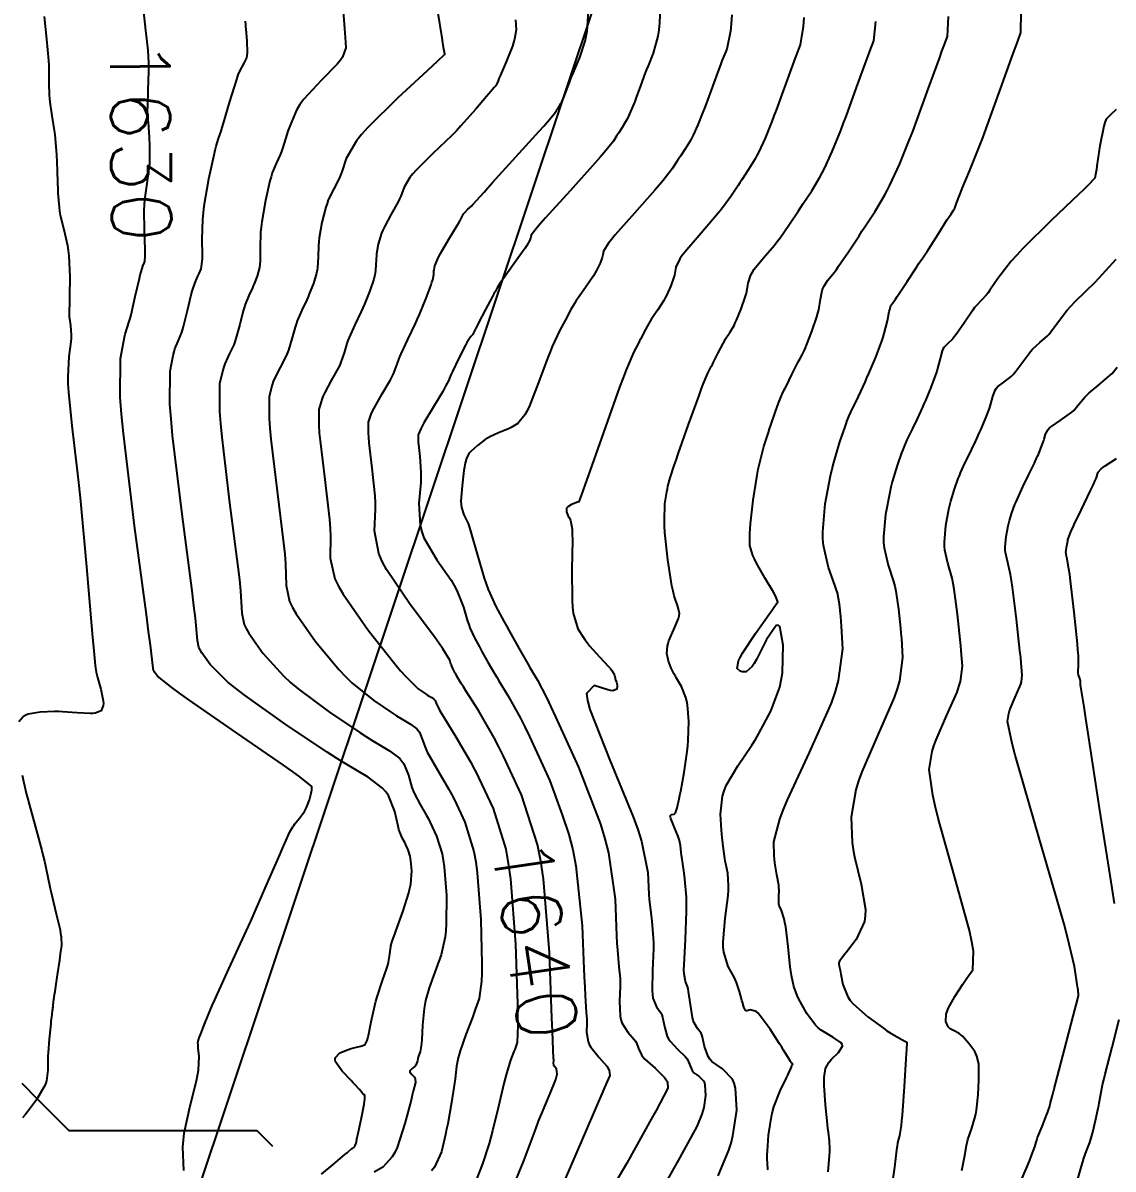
# Model space of a CAD drawing. Header units: metres. Extents: x 837117 to 838479, y 1189012 to 1191015.
# Drawn here: x 837593.1 to 837662.7, y 1189269 to 1189342 of the extents above; entities that cross this region are included whole.
import ezdxf

# ---------------------------------------------------------------- set-up
doc = ezdxf.new("R2010")
doc.units = ezdxf.units.M
doc.header["$LTSCALE"] = 0.3
for name, color, linetype in [('CORREDORVIA', 70, 'Continuous'), ('COTAS 10', 1, 'Continuous'), ('COTAS INT', 252, 'Continuous'), ('DRENAJE', 5, 'Continuous')]:
    doc.layers.add(name, color=color, linetype=linetype)
doc.styles.get("Standard").update_dxf_attribs({"font": 'simplex.shx'})

msp = doc.modelspace()

# ---------------------------------------------------------------- linework, layer by layer
at = {"layer": 'CORREDORVIA'}
msp.add_lwpolyline([(837910.676, 1191000.965), (838157.033, 1190996.193), (838237.174, 1190821.339), (838237.001, 1190602.875), (838240.031, 1190437.198), (838223.537, 1190366.272), (838212.196, 1190288.92), (838221.396, 1189997.878), (837954.545, 1189509.173), (837751.159, 1189231.384), (837593.191, 1189234.399), (837744.487, 1189686.609), (837750.277, 1189933.973), (837723.624, 1190051.525), (837726.092, 1190134.48), (837885.383, 1190229.429), (837983.184, 1190344.12), (837817.554, 1190502.187), (837798.033, 1190660.17), (837963.574, 1190795.982)], close=True, dxfattribs=at)
at = {"layer": 'COTAS 10'}
for points in [[(837603.41, 1189268.86), (837603.342, 1189270.346), (837603.373, 1189270.786), (837603.426, 1189271.238), (837603.799, 1189272.976), (837604.2, 1189274.567), (837604.271, 1189274.927), (837604.325, 1189275.252), (837604.374, 1189276.134), (837604.323, 1189276.668), (837604.314, 1189276.773), (837604.306, 1189276.86), (837604.298, 1189277.023), (837604.303, 1189277.062), (837604.305, 1189277.072), (837604.306, 1189277.082), (837604.312, 1189277.111), (837604.385, 1189277.31), (837604.43, 1189277.426), (837604.484, 1189277.568), (837604.766, 1189278.302), (837605.211, 1189279.377), (837605.367, 1189279.734), (837605.538, 1189280.117), (837606.275, 1189281.717), (837607.146, 1189283.605), (837607.401, 1189284.17), (837607.663, 1189284.753), (837608.659, 1189287.013), (837609.52, 1189288.986), (837609.696, 1189289.389), (837609.845, 1189289.73), (837610.16, 1189290.442), (837610.34, 1189290.765), (837610.405, 1189290.861), (837610.476, 1189290.959), (837610.785, 1189291.333), (837611.094, 1189291.748), (837611.166, 1189291.871), (837611.231, 1189291.998), (837611.413, 1189292.485), (837611.521, 1189292.927), (837611.539, 1189293.024), (837611.552, 1189293.11), (837611.555, 1189293.333), (837610.801, 1189293.952), (837610.336, 1189294.288), (837609.761, 1189294.696), (837606.759, 1189296.764), (837603.718, 1189298.859), (837603.119, 1189299.285), (837602.624, 1189299.643), (837601.713, 1189300.375), (837601.533, 1189300.633), (837601.5, 1189300.692), (837601.474, 1189300.745), (837601.441, 1189300.893), (837601.267, 1189302.352), (837601.153, 1189303.231), (837601.01, 1189304.317), (837600.254, 1189309.959), (837599.543, 1189315.847), (837599.428, 1189317.088), (837599.348, 1189318.16), (837599.356, 1189320.629), (837599.566, 1189321.761), (837599.614, 1189321.99), (837599.658, 1189322.183), (837599.781, 1189322.577), (837599.918, 1189322.978), (837599.972, 1189323.176), (837600.032, 1189323.411), (837600.304, 1189324.574), (837600.569, 1189325.728), (837600.625, 1189325.958), (837600.673, 1189326.151), (837600.78, 1189326.519), (837600.835, 1189326.635), (837600.863, 1189326.699), (837600.91, 1189326.814), (837600.933, 1189327.184), (837600.932, 1189327.376), (837600.927, 1189327.608), (837600.884, 1189328.769), (837600.871, 1189330.093), (837600.885, 1189330.426), (837600.907, 1189330.746), (837601.051, 1189331.78), (837601.198, 1189332.733), (837601.222, 1189333.001), (837601.238, 1189333.27), (837601.236, 1189334.258), (837601.188, 1189335.105), (837601.175, 1189335.287), (837601.162, 1189335.445), (837601.116, 1189335.825), (837601.092, 1189336.262), (837601.092, 1189336.456), (837601.095, 1189336.682), (837601.132, 1189337.762), (837601.165, 1189338.929), (837601.165, 1189339.209), (837601.162, 1189339.471), (837601.12, 1189340.261), (837601.021, 1189341.195), (837600.983, 1189341.547), (837600.939, 1189341.939), (837600.741, 1189343.693)], [(837624.295, 1189267.559), (837625.078, 1189269.472), (837625.841, 1189271.517), (837626.028, 1189272), (837626.205, 1189272.447), (837626.756, 1189273.759), (837627.113, 1189274.656), (837627.167, 1189274.84), (837627.203, 1189274.997), (837627.17, 1189275.335), (837627.045, 1189275.49), (837627.022, 1189275.532), (837627.004, 1189275.573), (837626.982, 1189275.719), (837626.987, 1189275.851), (837626.987, 1189275.884), (837626.986, 1189275.916), (837626.977, 1189276.017), (837626.93, 1189277.106), (837626.904, 1189277.761), (837626.874, 1189278.569), (837626.72, 1189282.76), (837626.334, 1189287.46), (837626.156, 1189288.588), (837625.948, 1189289.641), (837624.943, 1189292.817), (837624.215, 1189294.367), (837623.787, 1189295.275), (837623.484, 1189295.874), (837623.188, 1189296.439), (837622.182, 1189298.186), (837621.39, 1189299.445), (837621.229, 1189299.702), (837621.094, 1189299.919), (837620.819, 1189300.372), (837620.714, 1189300.56), (837620.687, 1189300.61), (837620.66, 1189300.659), (837620.567, 1189300.828), (837620.482, 1189301.015), (837620.459, 1189301.075), (837620.437, 1189301.139), (837620.36, 1189301.402), (837619.926, 1189302.118), (837619.679, 1189302.468), (837619.377, 1189302.884), (837617.824, 1189304.935), (837616.315, 1189307.167), (837616.039, 1189307.697), (837615.825, 1189308.19), (837615.565, 1189309.65), (837615.63, 1189311.001), (837615.62, 1189311.424), (837615.598, 1189311.867), (837615.418, 1189313.646), (837615.223, 1189315.261), (837615.191, 1189315.602), (837615.17, 1189315.896), (837615.172, 1189316.573), (837615.347, 1189317.079), (837615.435, 1189317.264), (837615.539, 1189317.47), (837616.056, 1189318.379), (837616.575, 1189319.275), (837616.68, 1189319.473), (837616.768, 1189319.649), (837616.947, 1189320.104), (837617.103, 1189320.559), (837617.176, 1189320.735), (837617.263, 1189320.933), (837617.686, 1189321.831), (837618.173, 1189322.868), (837618.3, 1189323.154), (837618.424, 1189323.44), (837618.844, 1189324.467), (837619.162, 1189325.323), (837619.222, 1189325.501), (837619.27, 1189325.652), (837619.342, 1189325.985), (837619.347, 1189326.168), (837619.352, 1189326.226), (837619.36, 1189326.286), (837619.402, 1189326.529), (837619.572, 1189326.95), (837619.661, 1189327.122), (837619.767, 1189327.318), (837620.299, 1189328.229), (837620.826, 1189329.107), (837620.929, 1189329.283), (837621.013, 1189329.429), (837621.162, 1189329.717), (837621.234, 1189329.842), (837621.27, 1189329.886), (837621.312, 1189329.933), (837621.521, 1189330.14), (837621.758, 1189330.367), (837621.817, 1189330.427), (837621.874, 1189330.487), (837622.058, 1189330.693), (837622.547, 1189331.242), (837622.796, 1189331.518), (837623.094, 1189331.847), (837624.582, 1189333.485), (837626.061, 1189335.118), (837626.353, 1189335.446), (837626.595, 1189335.719), (837627.045, 1189336.255), (837627.163, 1189336.433), (837627.195, 1189336.482), (837627.226, 1189336.529), (837627.337, 1189336.697), (837627.445, 1189336.877), (837627.475, 1189336.932), (837627.504, 1189336.99), (837627.608, 1189337.216), (837627.72, 1189337.492), (837627.755, 1189337.581), (837627.79, 1189337.675), (837627.93, 1189338.058), (837628.131, 1189338.582), (837628.205, 1189338.764), (837628.288, 1189338.964), (837628.651, 1189339.82), (837628.99, 1189340.861), (837629.056, 1189341.177), (837629.111, 1189341.505), (837629.209, 1189342.789)], [(837640.655, 1189268.909), (837640.651, 1189268.957), (837640.646, 1189269.01), (837640.614, 1189269.236), (837640.6, 1189269.679), (837640.607, 1189269.869), (837640.617, 1189270.088), (837640.692, 1189271.121), (837640.87, 1189272.298), (837640.945, 1189272.608), (837641.031, 1189272.911), (837641.436, 1189273.945), (837641.833, 1189274.77), (837641.914, 1189274.941), (837641.982, 1189275.086), (837642.124, 1189275.403), (837642.176, 1189275.529), (837642.187, 1189275.554), (837642.197, 1189275.575), (837642.222, 1189275.617), (837642.231, 1189275.631), (837642.23, 1189275.634), (837642.228, 1189275.638), (837642.21, 1189275.65), (837642.151, 1189275.721), (837642.124, 1189275.762), (837642.092, 1189275.812), (837641.936, 1189276.069), (837641.645, 1189276.538), (837641.528, 1189276.722), (837641.395, 1189276.929), (837640.784, 1189277.875), (837640.159, 1189278.73), (837640.017, 1189278.881), (837639.889, 1189278.994), (837639.539, 1189279.094), (837639.313, 1189279.033), (837639.264, 1189279.045), (837639.22, 1189279.07), (837639.106, 1189279.267), (837639.018, 1189279.593), (837638.989, 1189279.699), (837638.96, 1189279.813), (837638.839, 1189280.281), (837638.65, 1189280.837), (837638.577, 1189281.005), (837638.494, 1189281.18), (837638.123, 1189281.864), (837637.829, 1189282.776), (837637.797, 1189283.095), (837637.785, 1189283.442), (837637.917, 1189284.936), (837638.106, 1189286.402), (837638.131, 1189286.732), (837638.143, 1189287.029), (837638.086, 1189287.826), (837637.962, 1189288.416), (837637.932, 1189288.582), (837637.903, 1189288.749), (837637.816, 1189289.364), (837637.74, 1189290.083), (837637.719, 1189290.316), (837637.698, 1189290.564), (837637.623, 1189291.583), (837637.745, 1189292.731), (837637.849, 1189293.061), (837637.983, 1189293.396), (837638.721, 1189294.649), (837639.614, 1189295.968), (837639.847, 1189296.344), (837640.073, 1189296.726), (837640.837, 1189298.146), (837641.398, 1189299.675), (837641.496, 1189300.126), (837641.569, 1189300.588), (837641.627, 1189302.356), (837641.401, 1189303.533), (837641.295, 1189303.623), (837641.171, 1189303.61), (837640.567, 1189302.709), (837639.926, 1189301.438), (837639.778, 1189301.191), (837639.643, 1189300.99), (837639.264, 1189300.644), (837638.996, 1189300.65), (837638.932, 1189300.67), (837638.871, 1189300.699), (837638.687, 1189300.872), (837638.77, 1189301.351), (837638.878, 1189301.572), (837639.023, 1189301.832), (837639.854, 1189303.09), (837640.725, 1189304.32), (837640.895, 1189304.561), (837641.033, 1189304.76), (837641.278, 1189305.12), (837641.178, 1189305.401), (837641.1, 1189305.549), (837641.001, 1189305.729), (837640.459, 1189306.635), (837639.896, 1189307.626), (837639.783, 1189307.86), (837639.688, 1189308.076), (837639.498, 1189308.71), (837639.489, 1189309.468), (837639.507, 1189309.763), (837639.535, 1189310.095), (837639.711, 1189311.599), (837639.958, 1189313.183), (837640.03, 1189313.565), (837640.105, 1189313.923), (837640.388, 1189315.01), (837640.68, 1189315.91), (837640.759, 1189316.149), (837640.838, 1189316.384), (837641.117, 1189317.196), (837641.351, 1189317.851), (837641.402, 1189317.986), (837641.446, 1189318.102), (837641.553, 1189318.354), (837641.689, 1189318.622), (837641.751, 1189318.747), (837641.824, 1189318.894), (837642.178, 1189319.609), (837642.536, 1189320.324), (837642.612, 1189320.471), (837642.678, 1189320.596), (837642.831, 1189320.861), (837642.977, 1189321.161), (837643.039, 1189321.308), (837643.11, 1189321.482), (837643.443, 1189322.341), (837643.768, 1189323.291), (837643.834, 1189323.522), (837643.889, 1189323.74), (837644.003, 1189324.415), (837644.103, 1189324.957), (837644.151, 1189325.091), (837644.206, 1189325.219), (837644.478, 1189325.622), (837644.876, 1189326.117), (837645.012, 1189326.302), (837645.158, 1189326.508), (837645.779, 1189327.425), (837646.458, 1189328.458), (837646.643, 1189328.738), (837646.825, 1189329.014), (837647.468, 1189329.986), (837648.093, 1189331.026), (837648.263, 1189331.345), (837648.433, 1189331.677), (837649.036, 1189332.988), (837649.684, 1189334.586), (837649.882, 1189335.098), (837650.088, 1189335.641), (837650.897, 1189337.855), (837651.604, 1189339.829), (837651.745, 1189340.22), (837651.863, 1189340.544), (837652.091, 1189341.153), (837652.168, 1189342.426)], [(837662.748, 1189285.878), (837662.593, 1189286.87), (837661.824, 1189291.84), (837661.07, 1189296.727), (837660.924, 1189297.667), (837660.806, 1189298.429), (837660.604, 1189299.689), (837660.586, 1189299.78), (837660.582, 1189299.83), (837660.585, 1189299.916), (837660.588, 1189300.001), (837660.584, 1189300.047), (837660.569, 1189300.129), (837660.54, 1189300.226), (837660.529, 1189300.257), (837660.517, 1189300.291), (837660.465, 1189300.432), (837660.428, 1189300.612), (837660.425, 1189300.671), (837660.426, 1189300.734), (837660.456, 1189300.992), (837660.445, 1189301.696), (837660.419, 1189302.039), (837660.385, 1189302.447), (837660.179, 1189304.458), (837659.946, 1189306.457), (837659.894, 1189306.858), (837659.848, 1189307.193), (837659.725, 1189307.851), (837659.665, 1189308.101), (837659.659, 1189308.179), (837659.657, 1189308.26), (837659.686, 1189308.583), (837659.747, 1189308.903), (837659.764, 1189308.983), (837659.783, 1189309.058), (837659.853, 1189309.294), (837660.014, 1189309.676), (837660.09, 1189309.843), (837660.18, 1189310.037), (837660.616, 1189310.956), (837661.218, 1189312.208), (837661.38, 1189312.545), (837661.454, 1189312.705), (837661.475, 1189312.752), (837661.496, 1189312.8), (837661.573, 1189312.983), (837661.64, 1189313.16), (837661.654, 1189313.205), (837661.668, 1189313.248), (837661.702, 1189313.388), (837661.898, 1189313.598), (837662.013, 1189313.684), (837662.154, 1189313.783), (837662.884, 1189314.243)], [(837660.259, 1189267.797), (837660.647, 1189269.138), (837660.729, 1189269.411), (837660.799, 1189269.641), (837660.959, 1189270.117), (837661.044, 1189270.321), (837661.09, 1189270.437), (837661.172, 1189270.655), (837661.278, 1189271.005), (837661.316, 1189271.147), (837661.358, 1189271.309), (837661.54, 1189272.055), (837661.714, 1189272.827), (837661.751, 1189273.005), (837661.783, 1189273.168), (837661.856, 1189273.626), (837661.995, 1189274.319), (837662.069, 1189274.631), (837662.158, 1189274.993), (837662.607, 1189276.733), (837663.055, 1189278.485)]]:
    msp.add_lwpolyline(points, dxfattribs=at)
at = {"layer": 'COTAS INT'}
for points in [[(837633.828, 1189343.987), (837633.731, 1189342.02), (837633.683, 1189341.575), (837633.625, 1189341.174), (837633.339, 1189340.086), (837633.003, 1189339.28), (837632.913, 1189339.056), (837632.826, 1189338.831), (837632.523, 1189338.017), (837632.25, 1189337.268), (837632.18, 1189337.084), (837632.113, 1189336.911), (837631.894, 1189336.371), (837631.69, 1189335.927), (837631.632, 1189335.815), (837631.575, 1189335.707), (837631.363, 1189335.355), (837631.146, 1189335.026), (837631.084, 1189334.933), (837631.022, 1189334.838), (837630.792, 1189334.489), (837630.226, 1189333.787), (837629.951, 1189333.471), (837629.626, 1189333.101), (837628.027, 1189331.326), (837626.473, 1189329.602), (837626.176, 1189329.265), (837625.936, 1189328.989), (837625.552, 1189328.499), (837625.534, 1189328.392), (837625.526, 1189328.357), (837625.515, 1189328.321), (837625.464, 1189328.17), (837625.263, 1189327.828), (837625.159, 1189327.671), (837625.033, 1189327.486), (837624.404, 1189326.595), (837623.78, 1189325.722), (837623.658, 1189325.549), (837623.559, 1189325.407), (837623.381, 1189325.143), (837623.247, 1189324.887), (837623.174, 1189324.749), (837623.085, 1189324.583), (837622.637, 1189323.743), (837622.187, 1189322.892), (837622.098, 1189322.719), (837622.023, 1189322.573), (837621.88, 1189322.272), (837621.827, 1189322.16), (837621.809, 1189322.133), (837621.789, 1189322.109), (837621.706, 1189322.035), (837621.533, 1189321.785), (837621.457, 1189321.649), (837621.368, 1189321.483), (837620.945, 1189320.643), (837620.536, 1189319.797), (837620.456, 1189319.628), (837620.391, 1189319.486), (837620.275, 1189319.21), (837620.115, 1189318.897), (837620.021, 1189318.733), (837619.906, 1189318.535), (837619.311, 1189317.539), (837618.715, 1189316.528), (837618.599, 1189316.319), (837618.503, 1189316.142), (837618.335, 1189315.762), (837618.334, 1189315.443), (837618.344, 1189315.305), (837618.359, 1189315.144), (837618.451, 1189314.384), (837618.516, 1189313.377), (837618.513, 1189313.062), (837618.503, 1189312.731), (837618.39, 1189311.402), (837618.464, 1189309.978), (837618.57, 1189309.587), (837618.713, 1189309.197), (837619.54, 1189307.801), (837620.45, 1189306.493), (837620.645, 1189306.16), (837620.816, 1189305.838), (837621.228, 1189304.78), (837621.49, 1189303.885), (837621.566, 1189303.667), (837621.643, 1189303.461), (837621.934, 1189302.822), (837622.249, 1189302.246), (837622.341, 1189302.079), (837622.435, 1189301.909), (837622.793, 1189301.269), (837623.215, 1189300.542), (837623.35, 1189300.318), (837623.492, 1189300.083), (837624.071, 1189299.151), (837624.865, 1189297.708), (837625.143, 1189297.15), (837625.446, 1189296.524), (837626.298, 1189294.677), (837626.75, 1189293.695), (837627.517, 1189291.537), (837627.96, 1189290.286), (837628.203, 1189289.295), (837628.406, 1189288.284), (837628.808, 1189284.463), (837628.894, 1189282.257), (837628.934, 1189281.208), (837628.963, 1189280.554), (837628.99, 1189280.008), (837629.064, 1189278.928), (837629.102, 1189278.506), (837629.105, 1189278.375), (837629.106, 1189278.237), (837629.082, 1189277.684), (837629.176, 1189277.076), (837629.251, 1189276.903), (837629.347, 1189276.729), (837629.797, 1189276.17), (837629.868, 1189276.081), (837630.377, 1189275.502), (837630.464, 1189275.371), (837630.529, 1189275.252), (837630.57, 1189274.926), (837630.232, 1189274.148), (837630.058, 1189273.745), (837629.848, 1189273.26), (837628.802, 1189270.828), (837627.711, 1189268.327)], [(837613.548, 1189343.04), (837613.64, 1189341.675), (837613.661, 1189341.376), (837613.681, 1189341.111), (837613.734, 1189340.439), (837613.517, 1189339.846), (837613.365, 1189339.632), (837613.174, 1189339.395), (837612.151, 1189338.358), (837611.049, 1189337.154), (837610.807, 1189336.813), (837610.592, 1189336.469), (837610.047, 1189335.195), (837609.707, 1189334.078), (837609.622, 1189333.832), (837609.541, 1189333.613), (837609.284, 1189333.053), (837609.038, 1189332.459), (837608.965, 1189332.22), (837608.89, 1189331.948), (837608.601, 1189330.695), (837608.366, 1189329.338), (837608.324, 1189329), (837608.293, 1189328.678), (837608.267, 1189327.655), (837608.264, 1189326.826), (837608.248, 1189326.626), (837608.225, 1189326.44), (837608.083, 1189325.875), (837607.887, 1189325.395), (837607.829, 1189325.262), (837607.77, 1189325.128), (837607.542, 1189324.644), (837607.309, 1189324.063), (837607.245, 1189323.869), (837607.183, 1189323.66), (837606.961, 1189322.786), (837606.726, 1189321.906), (837606.655, 1189321.695), (837606.581, 1189321.497), (837606.291, 1189320.898), (837606.01, 1189320.298), (837605.942, 1189320.1), (837605.878, 1189319.888), (837605.682, 1189319.007), (837605.677, 1189317.255), (837605.733, 1189316.493), (837605.815, 1189315.612), (837606.32, 1189311.434), (837606.845, 1189307.337), (837606.94, 1189306.508), (837607.012, 1189305.811), (837607.091, 1189304.396), (837607.256, 1189303.669), (837607.384, 1189303.406), (837607.547, 1189303.116), (837608.43, 1189301.845), (837609.76, 1189300.388), (837610.204, 1189299.98), (837610.682, 1189299.571), (837612.682, 1189298.075), (837614.616, 1189296.782), (837615.052, 1189296.5), (837615.446, 1189296.25), (837616.508, 1189295.622), (837617.169, 1189295.13), (837617.311, 1189294.966), (837617.433, 1189294.79), (837617.725, 1189294.056), (837617.945, 1189293.276), (837618.022, 1189293.071), (837618.106, 1189292.87), (837618.471, 1189292.187), (837618.882, 1189291.484), (837618.996, 1189291.271), (837619.109, 1189291.05), (837619.521, 1189290.185), (837619.866, 1189289.046), (837619.938, 1189288.653), (837620, 1189288.226), (837620.14, 1189286.401), (837620.135, 1189284.576), (837620.106, 1189284.148), (837620.064, 1189283.755), (837619.814, 1189282.615), (837619.495, 1189281.733), (837619.41, 1189281.501), (837619.327, 1189281.275), (837619.04, 1189280.504), (837618.808, 1189279.693), (837618.76, 1189279.442), (837618.718, 1189279.179), (837618.627, 1189278.132), (837618.573, 1189277.187), (837618.556, 1189276.988), (837618.538, 1189276.816), (837618.462, 1189276.423), (837618.388, 1189276.204), (837618.37, 1189276.141), (837618.353, 1189276.078), (837618.302, 1189275.843), (837618.223, 1189275.623), (837618.189, 1189275.569), (837618.148, 1189275.518), (837617.957, 1189275.358), (837617.817, 1189275.214), (837617.809, 1189275.173), (837617.814, 1189275.132), (837617.946, 1189274.979), (837618.113, 1189274.805), (837618.14, 1189274.751), (837618.16, 1189274.694), (837618.163, 1189274.468), (837618.031, 1189273.919), (837617.965, 1189273.659), (837617.887, 1189273.352), (837617.501, 1189271.853), (837616.998, 1189270.328), (837616.847, 1189270.004), (837616.691, 1189269.724), (837616.083, 1189269.07), (837615.528, 1189268.749)], [(837619.579, 1189342.78), (837619.849, 1189341.074), (837619.901, 1189340.746), (837619.943, 1189340.481), (837620.014, 1189340.045), (837620.019, 1189340.022), (837620.02, 1189340.016), (837620.02, 1189340.012), (837620.019, 1189340), (837620.017, 1189339.993), (837620.015, 1189339.989), (837620.01, 1189339.983), (837619.552, 1189339.56), (837619.265, 1189339.295), (837618.908, 1189338.966), (837617.04, 1189337.245), (837615.123, 1189335.35), (837614.736, 1189334.911), (837614.41, 1189334.509), (837613.752, 1189333.369), (837613.476, 1189332.528), (837613.391, 1189332.315), (837613.303, 1189332.111), (837612.955, 1189331.445), (837612.614, 1189330.746), (837612.53, 1189330.521), (837612.451, 1189330.282), (837612.201, 1189329.307), (837612.03, 1189328.32), (837612, 1189328.075), (837611.978, 1189327.842), (837611.959, 1189327.099), (837611.933, 1189326.434), (837611.906, 1189326.251), (837611.87, 1189326.067), (837611.67, 1189325.406), (837611.4, 1189324.744), (837611.32, 1189324.559), (837611.238, 1189324.375), (837610.924, 1189323.706), (837610.627, 1189323.02), (837610.556, 1189322.824), (837610.489, 1189322.626), (837610.29, 1189321.892), (837610.073, 1189321.154), (837609.996, 1189320.954), (837609.912, 1189320.757), (837609.546, 1189320.058), (837609.187, 1189319.355), (837609.106, 1189319.155), (837609.035, 1189318.952), (837608.845, 1189318.196), (837608.841, 1189316.802), (837608.886, 1189316.196), (837608.951, 1189315.495), (837609.353, 1189312.171), (837609.763, 1189308.847), (837609.833, 1189308.147), (837609.885, 1189307.541), (837609.916, 1189306.148), (837610.147, 1189305.131), (837610.326, 1189304.763), (837610.553, 1189304.357), (837611.789, 1189302.581), (837613.308, 1189300.774), (837613.714, 1189300.35), (837614.115, 1189299.959), (837615.513, 1189298.82), (837616.699, 1189298.027), (837616.966, 1189297.854), (837617.208, 1189297.701), (837617.859, 1189297.316), (837618.264, 1189297.014), (837618.351, 1189296.914), (837618.426, 1189296.806), (837618.605, 1189296.356), (837618.823, 1189295.746), (837618.922, 1189295.537), (837619.039, 1189295.311), (837619.603, 1189294.353), (837620.278, 1189293.197), (837620.466, 1189292.847), (837620.653, 1189292.483), (837621.328, 1189291.062), (837621.895, 1189289.192), (837622.014, 1189288.546), (837622.116, 1189287.844), (837622.346, 1189284.845), (837622.403, 1189282.029), (837622.396, 1189281.442), (837622.379, 1189280.938), (837622.237, 1189279.816), (837621.981, 1189279.115), (837621.893, 1189278.877), (837621.798, 1189278.62), (837621.39, 1189277.532), (837621.02, 1189276.485), (837620.948, 1189276.253), (837620.889, 1189276.046), (837620.787, 1189275.509), (837620.729, 1189274.927), (837620.698, 1189274.692), (837620.66, 1189274.425), (837620.468, 1189273.193), (837620.227, 1189271.833), (837620.158, 1189271.485), (837620.089, 1189271.15), (837619.828, 1189270.041), (837619.375, 1189269.076), (837619.184, 1189268.83)], [(837638.352, 1189342.535), (837638.31, 1189341.973), (837638.261, 1189341.487), (837638.027, 1189340.353), (837637.718, 1189339.596), (837637.621, 1189339.347), (837637.52, 1189339.08), (837636.709, 1189336.861), (837636.605, 1189336.588), (837636.506, 1189336.33), (837636.179, 1189335.525), (837635.876, 1189334.865), (837635.79, 1189334.697), (837635.704, 1189334.537), (837635.39, 1189334.013), (837635.066, 1189333.523), (837634.974, 1189333.384), (837634.881, 1189333.243), (837634.539, 1189332.723), (837633.959, 1189331.967), (837633.717, 1189331.678), (837633.439, 1189331.355), (837632.14, 1189329.9), (837630.906, 1189328.506), (837630.67, 1189328.222), (837630.478, 1189327.981), (837630.165, 1189327.478), (837630.123, 1189327.229), (837630.103, 1189327.149), (837630.078, 1189327.063), (837629.958, 1189326.713), (837629.725, 1189326.242), (837629.629, 1189326.08), (837629.519, 1189325.905), (837629.011, 1189325.161), (837628.505, 1189324.44), (837628.397, 1189324.28), (837628.303, 1189324.136), (837628.081, 1189323.759), (837627.891, 1189323.388), (837627.818, 1189323.249), (837627.736, 1189323.093), (837627.366, 1189322.396), (837626.899, 1189321.402), (837626.756, 1189321.059), (837626.607, 1189320.686), (837626.019, 1189319.094), (837625.436, 1189317.608), (837625.29, 1189317.302), (837625.151, 1189317.042), (837624.706, 1189316.481), (837624.27, 1189316.229), (837624.138, 1189316.163), (837624, 1189316.098), (837623.459, 1189315.879), (837622.904, 1189315.632), (837622.758, 1189315.55), (837622.614, 1189315.461), (837622.122, 1189315.092), (837621.726, 1189314.72), (837621.644, 1189314.63), (837621.573, 1189314.545), (837621.417, 1189314.285), (837621.326, 1189313.878), (837621.297, 1189313.7), (837621.266, 1189313.495), (837621.141, 1189312.52), (837621.075, 1189311.532), (837621.082, 1189311.318), (837621.1, 1189311.13), (837621.257, 1189310.666), (837621.524, 1189310.102), (837621.612, 1189309.851), (837621.706, 1189309.559), (837622.096, 1189308.159), (837622.543, 1189306.631), (837622.672, 1189306.258), (837622.804, 1189305.906), (837623.301, 1189304.817), (837623.838, 1189303.834), (837623.995, 1189303.549), (837624.156, 1189303.259), (837624.767, 1189302.166), (837625.336, 1189301.165), (837625.47, 1189300.933), (837625.595, 1189300.721), (837625.961, 1189300.117), (837626.542, 1189298.977), (837626.802, 1189298.426), (837627.105, 1189297.774), (837628.558, 1189294.572), (837629.971, 1189290.931), (837630.249, 1189290.002), (837630.478, 1189289.108), (837630.896, 1189286.165), (837630.995, 1189283.848), (837631.023, 1189283.348), (837631.05, 1189282.91), (837631.151, 1189281.84), (837631.217, 1189281.097), (837631.223, 1189280.865), (837631.224, 1189280.622), (837631.183, 1189279.649), (837631.218, 1189278.71), (837631.267, 1189278.488), (837631.334, 1189278.283), (837631.716, 1189277.68), (837632.12, 1189277.218), (837632.2, 1189277.102), (837632.266, 1189276.991), (837632.392, 1189276.63), (837632.576, 1189276.238), (837632.679, 1189276.107), (837632.805, 1189275.966), (837633.449, 1189275.378), (837634.056, 1189274.786), (837634.159, 1189274.643), (837634.234, 1189274.51), (837634.27, 1189274.105), (837633.779, 1189273.164), (837633.521, 1189272.693), (837633.211, 1189272.13), (837631.652, 1189269.335), (837629.907, 1189266.37)], [(837644.498, 1189268.772), (837644.581, 1189269.816), (837644.592, 1189270.045), (837644.598, 1189270.247), (837644.575, 1189270.758), (837644.502, 1189271.314), (837644.475, 1189271.545), (837644.446, 1189271.809), (837644.318, 1189273.042), (837644.229, 1189274.281), (837644.225, 1189274.549), (837644.229, 1189274.785), (837644.316, 1189275.365), (837644.532, 1189275.744), (837644.617, 1189275.853), (837644.713, 1189275.964), (837645.151, 1189276.378), (837645.404, 1189276.789), (837645.384, 1189276.897), (837645.324, 1189277.003), (837644.78, 1189277.366), (837644.04, 1189277.809), (837643.856, 1189277.965), (837643.682, 1189278.136), (837643.128, 1189278.872), (837642.701, 1189279.642), (837642.606, 1189279.834), (837642.522, 1189280.016), (837642.303, 1189280.595), (837642.153, 1189281.302), (837642.113, 1189281.564), (837642.072, 1189281.855), (837641.929, 1189283.148), (837641.78, 1189284.401), (837641.736, 1189284.667), (837641.69, 1189284.898), (837641.513, 1189285.44), (837641.375, 1189285.765), (837641.353, 1189285.859), (837641.34, 1189285.955), (837641.351, 1189286.317), (837641.366, 1189286.758), (837641.354, 1189286.904), (837641.336, 1189287.061), (837641.212, 1189287.714), (837641.082, 1189288.475), (837641.059, 1189288.7), (837641.043, 1189288.932), (837641.033, 1189289.818), (837641.398, 1189291.254), (837641.619, 1189291.831), (837641.891, 1189292.486), (837643.306, 1189295.501), (837644.697, 1189298.659), (837644.955, 1189299.403), (837645.157, 1189300.092), (837645.425, 1189302.112), (837645.337, 1189303.557), (837645.315, 1189303.882), (837645.293, 1189304.175), (837645.223, 1189304.966), (837645.076, 1189305.679), (837645.006, 1189305.924), (837644.923, 1189306.188), (837644.518, 1189307.312), (837644.188, 1189308.699), (837644.153, 1189309.129), (837644.142, 1189309.579), (837644.304, 1189311.372), (837644.64, 1189313.146), (837644.739, 1189313.585), (837644.841, 1189314.001), (837645.229, 1189315.312), (837645.565, 1189316.269), (837645.633, 1189316.461), (837645.691, 1189316.622), (837645.814, 1189316.939), (837645.939, 1189317.201), (837646.42, 1189318.203), (837646.846, 1189319.121), (837646.966, 1189319.39), (837647.086, 1189319.665), (837647.526, 1189320.711), (837647.91, 1189321.729), (837647.995, 1189321.986), (837648.071, 1189322.233), (837648.269, 1189323.038), (837648.387, 1189323.635), (837648.413, 1189323.75), (837648.436, 1189323.845), (837648.495, 1189324.008), (837648.677, 1189324.257), (837648.777, 1189324.405), (837648.898, 1189324.587), (837649.518, 1189325.532), (837650.137, 1189326.478), (837650.257, 1189326.66), (837650.356, 1189326.808), (837650.531, 1189327.057), (837650.699, 1189327.301), (837650.793, 1189327.446), (837650.908, 1189327.625), (837651.496, 1189328.55), (837652.089, 1189329.48), (837652.207, 1189329.663), (837652.304, 1189329.812), (837652.49, 1189330.078), (837652.553, 1189330.178), (837652.572, 1189330.223), (837652.593, 1189330.275), (837652.677, 1189330.524), (837652.858, 1189331.017), (837652.941, 1189331.223), (837653.037, 1189331.459), (837653.501, 1189332.563), (837654.143, 1189334.16), (837654.352, 1189334.707), (837654.575, 1189335.299), (837655.49, 1189337.815), (837656.298, 1189340.078), (837656.453, 1189340.511), (837656.578, 1189340.86), (837656.778, 1189341.42), (837656.803, 1189342.739)], [(837594.498, 1189342.429), (837594.645, 1189340.981), (837594.76, 1189339.617), (837594.78, 1189339.298), (837594.794, 1189339.004), (837594.799, 1189338.154), (837594.81, 1189337.423), (837594.827, 1189337.205), (837594.85, 1189336.98), (837594.986, 1189336.11), (837595.138, 1189335.173), (837595.171, 1189334.905), (837595.201, 1189334.634), (837595.277, 1189333.624), (837595.322, 1189332.619), (837595.332, 1189332.351), (837595.342, 1189332.087), (837595.367, 1189331.17), (837595.439, 1189330.275), (837595.477, 1189330.024), (837595.523, 1189329.773), (837595.757, 1189328.858), (837595.987, 1189327.833), (837596.03, 1189327.512), (837596.065, 1189327.175), (837596.119, 1189325.826), (837596.112, 1189324.611), (837596.108, 1189324.359), (837596.104, 1189324.143), (837596.083, 1189323.67), (837596.083, 1189323.384), (837596.091, 1189323.286), (837596.103, 1189323.18), (837596.178, 1189322.73), (837596.223, 1189322.122), (837596.216, 1189321.917), (837596.2, 1189321.696), (837596.075, 1189320.763), (837595.993, 1189319.453), (837596.006, 1189318.994), (837596.034, 1189318.492), (837596.263, 1189316.333), (837596.605, 1189313.476), (837596.704, 1189312.535), (837596.806, 1189311.529), (837597.192, 1189307.354), (837597.519, 1189303.591), (837597.584, 1189302.845), (837597.637, 1189302.227), (837597.737, 1189301.061), (837597.809, 1189300.627), (837597.844, 1189300.47), (837597.887, 1189300.297), (837598.097, 1189299.538), (837598.256, 1189298.803), (837598.267, 1189298.644), (837598.263, 1189298.505), (837598.126, 1189298.166), (837597.752, 1189298.016), (837597.598, 1189297.997), (837597.423, 1189297.988), (837596.607, 1189298.033), (837595.66, 1189298.107), (837595.402, 1189298.115), (837595.144, 1189298.118), (837594.229, 1189298.085), (837593.472, 1189297.95), (837593.315, 1189297.888), (837593.18, 1189297.815), (837592.882, 1189297.466)], [(837612.189, 1189268.62), (837612.931, 1189269.249), (837613.669, 1189269.875), (837613.811, 1189269.995), (837613.927, 1189270.093), (837614.122, 1189270.254), (837614.152, 1189270.27), (837614.163, 1189270.276), (837614.176, 1189270.283), (837614.233, 1189270.317), (837614.295, 1189270.384), (837614.312, 1189270.413), (837614.327, 1189270.446), (837614.379, 1189270.604), (837614.461, 1189270.965), (837614.496, 1189271.127), (837614.536, 1189271.316), (837614.724, 1189272.221), (837614.891, 1189273.098), (837614.918, 1189273.269), (837614.936, 1189273.409), (837614.933, 1189273.653), (837614.846, 1189273.735), (837614.811, 1189273.772), (837614.772, 1189273.815), (837614.594, 1189274.021), (837614.299, 1189274.351), (837614.187, 1189274.472), (837614.062, 1189274.606), (837613.498, 1189275.197), (837613.079, 1189275.785), (837613.045, 1189275.917), (837613.046, 1189276.036), (837613.343, 1189276.353), (837613.83, 1189276.551), (837613.949, 1189276.594), (837614.063, 1189276.631), (837614.419, 1189276.725), (837614.693, 1189276.787), (837614.754, 1189276.805), (837614.81, 1189276.823), (837614.96, 1189276.89), (837615.086, 1189277.153), (837615.127, 1189277.295), (837615.17, 1189277.467), (837615.345, 1189278.336), (837615.571, 1189279.38), (837615.645, 1189279.661), (837615.725, 1189279.94), (837616.056, 1189280.918), (837616.354, 1189281.765), (837616.412, 1189281.961), (837616.46, 1189282.14), (837616.544, 1189282.644), (837616.577, 1189283.011), (837616.591, 1189283.103), (837616.608, 1189283.191), (837616.689, 1189283.475), (837616.856, 1189283.929), (837616.926, 1189284.125), (837617.008, 1189284.35), (837617.391, 1189285.414), (837617.749, 1189286.571), (837617.815, 1189286.855), (837617.867, 1189287.122), (837617.934, 1189287.957), (837617.884, 1189288.608), (837617.862, 1189288.76), (837617.836, 1189288.901), (837617.713, 1189289.307), (837617.566, 1189289.616), (837617.526, 1189289.695), (837617.485, 1189289.771), (837617.338, 1189290.022), (837617.174, 1189290.429), (837617.121, 1189290.604), (837617.067, 1189290.806), (837616.845, 1189291.757), (837616.441, 1189292.775), (837616.27, 1189293.019), (837616.074, 1189293.246), (837615.156, 1189293.928), (837613.684, 1189294.8), (837613.138, 1189295.146), (837612.533, 1189295.537), (837609.85, 1189297.331), (837607.248, 1189299.182), (837606.694, 1189299.61), (837606.212, 1189300.002), (837605.071, 1189301.11), (837604.54, 1189301.874), (837604.442, 1189302.049), (837604.365, 1189302.207), (837604.266, 1189302.645), (837604.139, 1189304.081), (837604.046, 1189304.87), (837603.927, 1189305.827), (837603.287, 1189310.696), (837602.679, 1189315.73), (837602.581, 1189316.791), (837602.513, 1189317.708), (837602.519, 1189319.818), (837602.722, 1189320.825), (837602.778, 1189321.045), (837602.834, 1189321.241), (837603.036, 1189321.737), (837603.25, 1189322.238), (837603.313, 1189322.435), (837603.379, 1189322.659), (837603.633, 1189323.68), (837603.876, 1189324.694), (837603.935, 1189324.914), (837603.991, 1189325.107), (837604.161, 1189325.582), (837604.302, 1189325.882), (837604.339, 1189325.965), (837604.375, 1189326.047), (837604.496, 1189326.345), (837604.579, 1189326.812), (837604.59, 1189327.001), (837604.596, 1189327.217), (837604.576, 1189328.212), (837604.609, 1189329.515), (837604.648, 1189329.924), (837604.701, 1189330.355), (837605.001, 1189332.084), (837605.329, 1189333.614), (837605.4, 1189333.919), (837605.462, 1189334.173), (837605.612, 1189334.661), (837605.78, 1189335.115), (837605.853, 1189335.348), (837605.938, 1189335.627), (837606.342, 1189337.021), (837606.772, 1189338.426), (837606.874, 1189338.713), (837606.969, 1189338.955), (837607.249, 1189339.458), (837607.418, 1189339.805), (837607.443, 1189339.949), (837607.459, 1189340.114), (837607.437, 1189340.879), (837607.369, 1189341.621), (837607.356, 1189341.77), (837607.345, 1189341.895), (837607.323, 1189342.144)], [(837624.54, 1189342.212), (837624.591, 1189341.591), (837624.49, 1189340.989), (837624.429, 1189340.778), (837624.354, 1189340.547), (837623.963, 1189339.553), (837623.572, 1189338.648), (837623.497, 1189338.473), (837623.437, 1189338.332), (837623.337, 1189338.098), (837623.331, 1189338.082), (837623.329, 1189338.078), (837623.328, 1189338.074), (837623.323, 1189338.062), (837623.317, 1189338.05), (837623.316, 1189338.047), (837623.311, 1189338.04), (837623.306, 1189338.032), (837623.304, 1189338.028), (837623.299, 1189338.021), (837623.279, 1189337.997), (837623.269, 1189337.986), (837623.256, 1189337.972), (837623.193, 1189337.901), (837622.964, 1189337.634), (837622.847, 1189337.496), (837622.707, 1189337.33), (837622.009, 1189336.5), (837621.074, 1189335.453), (837620.785, 1189335.152), (837620.482, 1189334.845), (837619.281, 1189333.693), (837618.218, 1189332.642), (837618.003, 1189332.398), (837617.822, 1189332.175), (837617.457, 1189331.543), (837617.244, 1189330.979), (837617.16, 1189330.799), (837617.064, 1189330.609), (837616.627, 1189329.837), (837616.191, 1189329.032), (837616.096, 1189328.821), (837616.012, 1189328.616), (837615.802, 1189327.918), (837615.695, 1189327.303), (837615.676, 1189327.15), (837615.662, 1189327.005), (837615.65, 1189326.542), (837615.602, 1189326.043), (837615.564, 1189325.876), (837615.516, 1189325.695), (837615.257, 1189324.937), (837614.912, 1189324.092), (837614.81, 1189323.857), (837614.705, 1189323.621), (837614.305, 1189322.768), (837613.945, 1189321.976), (837613.866, 1189321.78), (837613.796, 1189321.592), (837613.618, 1189320.998), (837613.421, 1189320.402), (837613.338, 1189320.214), (837613.243, 1189320.016), (837612.801, 1189319.219), (837612.363, 1189318.413), (837612.27, 1189318.21), (837612.191, 1189318.015), (837612.008, 1189317.384), (837612.005, 1189316.349), (837612.039, 1189315.899), (837612.087, 1189315.378), (837612.385, 1189312.909), (837612.68, 1189310.357), (837612.726, 1189309.785), (837612.757, 1189309.271), (837612.74, 1189307.899), (837613.038, 1189306.592), (837613.267, 1189306.12), (837613.56, 1189305.599), (837615.147, 1189303.316), (837616.855, 1189301.161), (837617.225, 1189300.72), (837617.549, 1189300.347), (837618.344, 1189299.564), (837618.782, 1189299.272), (837618.88, 1189299.208), (837618.969, 1189299.151), (837619.21, 1189299.009), (837619.359, 1189298.898), (837619.391, 1189298.861), (837619.419, 1189298.821), (837619.485, 1189298.655), (837619.701, 1189298.215), (837619.823, 1189298.003), (837619.972, 1189297.752), (837620.735, 1189296.518), (837621.675, 1189294.91), (837621.935, 1189294.423), (837622.124, 1189294.057), (837622.196, 1189293.917), (837623.136, 1189291.94), (837623.925, 1189289.338), (837624.09, 1189288.439), (837624.232, 1189287.462), (837624.552, 1189283.29), (837624.671, 1189279.482), (837624.687, 1189278.735), (837624.695, 1189278.122), (837624.66, 1189277.017), (837624.544, 1189276.701), (837624.501, 1189276.585), (837624.453, 1189276.455), (837624.239, 1189275.885), (837624.129, 1189275.536), (837623.971, 1189275.037), (837623.889, 1189274.733), (837623.803, 1189274.399), (837623.466, 1189272.943), (837623.091, 1189271.379), (837622.982, 1189270.976), (837622.87, 1189270.587), (837622.446, 1189269.294), (837622.059, 1189268.301)], [(837642.937, 1189342.372), (837642.896, 1189341.8), (837642.715, 1189340.62), (837642.433, 1189339.912), (837642.329, 1189339.638), (837642.215, 1189339.33), (837641.71, 1189337.936), (837641.169, 1189336.455), (837641.031, 1189336.091), (837640.899, 1189335.748), (837640.465, 1189334.68), (837640.061, 1189333.802), (837639.948, 1189333.58), (837639.834, 1189333.366), (837639.416, 1189332.671), (837638.985, 1189332.02), (837638.863, 1189331.835), (837638.74, 1189331.648), (837638.285, 1189330.957), (837637.692, 1189330.147), (837637.482, 1189329.886), (837637.251, 1189329.609), (837636.253, 1189328.474), (837635.34, 1189327.41), (837635.163, 1189327.178), (837635.02, 1189326.973), (837634.778, 1189326.457), (837634.712, 1189326.066), (837634.68, 1189325.94), (837634.642, 1189325.806), (837634.453, 1189325.255), (837634.187, 1189324.655), (837634.099, 1189324.489), (837634.005, 1189324.324), (837633.617, 1189323.728), (837633.229, 1189323.159), (837633.135, 1189323.01), (837633.047, 1189322.865), (837632.78, 1189322.376), (837632.536, 1189321.89), (837632.462, 1189321.748), (837632.387, 1189321.602), (837632.095, 1189321.049), (837631.611, 1189319.912), (837631.414, 1189319.398), (837631.191, 1189318.799), (837630.157, 1189315.917), (837629.179, 1189313.145), (837628.99, 1189312.614), (837628.837, 1189312.187), (837628.579, 1189311.499), (837628.494, 1189311.462), (837628.449, 1189311.444), (837628.396, 1189311.424), (837628.128, 1189311.325), (837627.879, 1189311.182), (837627.838, 1189311.133), (837627.808, 1189311.081), (837627.802, 1189310.86), (837627.886, 1189310.629), (837627.914, 1189310.57), (837627.943, 1189310.514), (837628.067, 1189310.328), (837628.162, 1189309.743), (837628.173, 1189309.434), (837628.178, 1189309.062), (837628.143, 1189307.187), (837628.155, 1189305.213), (837628.19, 1189304.777), (837628.238, 1189304.39), (837628.527, 1189303.393), (837628.969, 1189302.705), (837629.115, 1189302.513), (837629.27, 1189302.32), (837629.913, 1189301.614), (837630.489, 1189301.001), (837630.601, 1189300.866), (837630.694, 1189300.746), (837630.858, 1189300.439), (837630.897, 1189300.243), (837630.91, 1189300.192), (837630.925, 1189300.144), (837630.987, 1189299.986), (837631.032, 1189299.828), (837631.036, 1189299.781), (837631.037, 1189299.731), (837631.007, 1189299.539), (837630.755, 1189299.451), (837630.615, 1189299.468), (837630.444, 1189299.502), (837629.573, 1189299.773), (837629.073, 1189299.278), (837629.136, 1189298.83), (837629.287, 1189298.246), (837630.561, 1189295.014), (837632.055, 1189291.415), (837632.344, 1189290.6), (837632.58, 1189289.865), (837632.984, 1189287.867), (837633.056, 1189286.487), (837633.082, 1189286.141), (837633.111, 1189285.811), (837633.237, 1189284.751), (837633.332, 1189283.687), (837633.341, 1189283.355), (837633.342, 1189283.007), (837633.283, 1189281.614), (837633.258, 1189280.345), (837633.28, 1189280.076), (837633.316, 1189279.842), (837633.55, 1189279.292), (837633.82, 1189278.907), (837633.878, 1189278.776), (837633.928, 1189278.635), (837634.049, 1189278.041), (837634.223, 1189277.413), (837634.307, 1189277.252), (837634.406, 1189277.096), (837634.894, 1189276.576), (837635.375, 1189276.122), (837635.471, 1189276.007), (837635.55, 1189275.897), (837635.699, 1189275.539), (837635.809, 1189275.238), (837635.862, 1189275.164), (837635.926, 1189275.094), (837636.242, 1189274.873), (837636.541, 1189274.567), (837636.593, 1189274.442), (837636.633, 1189274.3), (837636.669, 1189273.642), (837636.553, 1189272.872), (837636.497, 1189272.659), (837636.431, 1189272.446), (837636.106, 1189271.675), (837635.524, 1189270.581), (837635.296, 1189270.164), (837635.039, 1189269.697), (837633.868, 1189267.596)], [(837637.465, 1189268.511), (837638.159, 1189270.157), (837638.3, 1189270.612), (837638.42, 1189271.068), (837638.668, 1189272.713), (837638.591, 1189274.117), (837638.506, 1189274.421), (837638.394, 1189274.688), (837637.757, 1189275.343), (837637.081, 1189275.814), (837636.945, 1189275.964), (837636.83, 1189276.122), (837636.597, 1189276.765), (837636.475, 1189277.368), (837636.43, 1189277.5), (837636.381, 1189277.618), (837636.163, 1189277.919), (837635.942, 1189278.279), (837635.89, 1189278.433), (837635.843, 1189278.611), (837635.706, 1189279.452), (837635.59, 1189280.28), (837635.556, 1189280.45), (837635.52, 1189280.595), (837635.384, 1189280.904), (837635.298, 1189281.401), (837635.293, 1189281.664), (837635.297, 1189281.981), (837635.384, 1189283.578), (837635.461, 1189285.392), (837635.459, 1189285.845), (837635.448, 1189286.278), (837635.324, 1189287.662), (837635.171, 1189288.713), (837635.141, 1189288.935), (837635.116, 1189289.127), (837635.072, 1189289.57), (837635.005, 1189289.903), (837634.966, 1189290.025), (837634.917, 1189290.161), (837634.668, 1189290.761), (837634.456, 1189291.299), (837634.431, 1189291.397), (837634.42, 1189291.471), (837634.504, 1189291.554), (837634.668, 1189291.579), (837634.708, 1189291.618), (837634.746, 1189291.671), (837634.864, 1189291.976), (837634.995, 1189292.563), (837635.041, 1189292.793), (837635.091, 1189293.054), (837635.307, 1189294.239), (837635.5, 1189295.575), (837635.535, 1189295.931), (837635.563, 1189296.28), (837635.6, 1189297.489), (837635.52, 1189298.541), (837635.475, 1189298.792), (837635.419, 1189299.025), (837635.133, 1189299.718), (837634.819, 1189300.248), (837634.745, 1189300.377), (837634.678, 1189300.499), (837634.483, 1189300.878), (837634.345, 1189301.223), (837634.314, 1189301.325), (837634.285, 1189301.428), (837634.204, 1189301.823), (837634.235, 1189302.307), (837634.277, 1189302.466), (837634.333, 1189302.637), (837634.657, 1189303.346), (837634.949, 1189304.047), (837634.985, 1189304.213), (837635.001, 1189304.366), (837634.898, 1189304.818), (837634.663, 1189305.5), (837634.595, 1189305.798), (837634.527, 1189306.145), (837634.272, 1189307.792), (837634.084, 1189309.532), (837634.058, 1189309.936), (837634.043, 1189310.307), (837634.083, 1189311.366), (837634.202, 1189312.13), (837634.237, 1189312.314), (837634.273, 1189312.486), (837634.41, 1189313.01), (837634.677, 1189313.805), (837634.795, 1189314.148), (837634.933, 1189314.544), (837635.589, 1189316.418), (837636.253, 1189318.273), (837636.396, 1189318.658), (837636.521, 1189318.985), (837636.824, 1189319.701), (837637.038, 1189320.112), (837637.107, 1189320.247), (837637.18, 1189320.392), (837637.479, 1189320.993), (837637.792, 1189321.595), (837637.874, 1189321.74), (837637.953, 1189321.877), (837638.224, 1189322.294), (837638.491, 1189322.743), (837638.569, 1189322.899), (837638.648, 1189323.069), (837638.948, 1189323.798), (837639.205, 1189324.548), (837639.257, 1189324.731), (837639.301, 1189324.903), (837639.39, 1189325.436), (837639.562, 1189325.965), (837639.657, 1189326.135), (837639.773, 1189326.315), (837640.365, 1189327.048), (837641.064, 1189327.863), (837641.247, 1189328.094), (837641.425, 1189328.328), (837642.032, 1189329.191), (837642.599, 1189330.053), (837642.753, 1189330.286), (837642.905, 1189330.517), (837643.442, 1189331.328), (837643.963, 1189332.196), (837644.106, 1189332.462), (837644.247, 1189332.74), (837644.75, 1189333.834), (837645.291, 1189335.167), (837645.456, 1189335.595), (837645.628, 1189336.048), (837646.304, 1189337.896), (837646.909, 1189339.579), (837647.037, 1189339.929), (837647.148, 1189340.228), (837647.403, 1189340.887), (837647.532, 1189342.113)], [(837662.865, 1189336.495), (837662.516, 1189336.194), (837662.213, 1189335.878), (837662.136, 1189335.683), (837662.062, 1189335.442), (837661.817, 1189334.186), (837661.631, 1189332.92), (837661.594, 1189332.673), (837661.562, 1189332.472), (837661.499, 1189332.117), (837661.062, 1189331.671), (837660.795, 1189331.411), (837660.464, 1189331.092), (837658.742, 1189329.447), (837656.915, 1189327.641), (837656.518, 1189327.221), (837656.169, 1189326.835), (837655.301, 1189325.726), (837654.802, 1189324.977), (837654.685, 1189324.818), (837654.577, 1189324.678), (837654.264, 1189324.349), (837653.943, 1189324.013), (837653.83, 1189323.87), (837653.708, 1189323.705), (837653.179, 1189322.931), (837652.65, 1189322.165), (837652.527, 1189322.006), (837652.415, 1189321.869), (837652.093, 1189321.567), (837651.866, 1189321.33), (837651.813, 1189321.234), (837651.765, 1189321.125), (837651.627, 1189320.626), (837651.47, 1189319.987), (837651.41, 1189319.791), (837651.342, 1189319.587), (837651.037, 1189318.779), (837650.688, 1189317.949), (837650.593, 1189317.731), (837650.498, 1189317.517), (837650.16, 1189316.788), (837649.858, 1189316.158), (837649.718, 1189315.867), (837649.514, 1189315.443), (837649.314, 1189314.976), (837649.248, 1189314.807), (837649.177, 1189314.621), (837648.885, 1189313.808), (837648.576, 1189312.765), (837648.496, 1189312.434), (837648.417, 1189312.086), (837648.149, 1189310.675), (837648.02, 1189309.249), (837648.029, 1189308.891), (837648.057, 1189308.549), (837648.32, 1189307.447), (837648.658, 1189306.41), (837648.734, 1189306.109), (837648.802, 1189305.802), (837648.984, 1189304.645), (837649.103, 1189303.445), (837649.132, 1189303.111), (837649.159, 1189302.776), (837649.24, 1189301.559), (837649.042, 1189300.068), (837648.893, 1189299.56), (837648.703, 1189299.01), (837647.676, 1189296.679), (837646.627, 1189294.284), (837646.422, 1189293.693), (837646.255, 1189293.134), (837645.964, 1189291.378), (837646.031, 1189289.781), (837646.089, 1189289.323), (837646.165, 1189288.857), (837646.585, 1189287.117), (837646.863, 1189285.49), (837646.85, 1189285.095), (837646.798, 1189284.725), (837646.285, 1189283.592), (837645.655, 1189282.788), (837645.529, 1189282.626), (837645.424, 1189282.49), (837645.221, 1189282.215), (837645.177, 1189282.103), (837645.172, 1189282.069), (837645.17, 1189282.034), (837645.192, 1189281.896), (837645.252, 1189281.626), (837645.275, 1189281.508), (837645.301, 1189281.371), (837645.416, 1189280.719), (837645.743, 1189279.93), (837645.903, 1189279.707), (837646.092, 1189279.482), (837647.026, 1189278.65), (837648.013, 1189277.93), (837648.237, 1189277.775), (837648.439, 1189277.64), (837648.989, 1189277.31), (837649.379, 1189277.115), (837649.429, 1189277.089), (837649.506, 1189277.047), (837649.503, 1189277.041), (837649.502, 1189277.038), (837649.502, 1189277.022), (837649.477, 1189276.581), (837649.46, 1189276.309), (837649.44, 1189275.971), (837649.332, 1189274.207), (837649.204, 1189272.396), (837649.171, 1189272.029), (837649.138, 1189271.72), (837649.029, 1189271.087), (837648.917, 1189270.622), (837648.884, 1189270.419), (837648.849, 1189270.183), (837648.712, 1189269.063), (837648.556, 1189267.901)], [(837653.01, 1189268.856), (837653.187, 1189269.717), (837653.304, 1189270.446), (837653.349, 1189270.641), (837653.399, 1189270.832), (837653.627, 1189271.497), (837653.851, 1189272.226), (837653.9, 1189272.458), (837653.942, 1189272.702), (837654.047, 1189273.693), (837654.093, 1189274.65), (837654.099, 1189274.873), (837654.102, 1189275.079), (837654.089, 1189275.671), (837653.974, 1189276.158), (837653.913, 1189276.297), (837653.84, 1189276.438), (837653.47, 1189276.964), (837653.049, 1189277.414), (837652.943, 1189277.507), (837652.842, 1189277.586), (837652.518, 1189277.758), (837652.261, 1189277.899), (837652.202, 1189277.959), (837652.148, 1189278.028), (837652.001, 1189278.353), (837652.018, 1189278.834), (837652.069, 1189279), (837652.14, 1189279.182), (837652.563, 1189279.96), (837653.077, 1189280.75), (837653.205, 1189280.939), (837653.328, 1189281.115), (837653.719, 1189281.645), (837653.751, 1189282.843), (837653.647, 1189283.44), (837653.494, 1189284.153), (837652.535, 1189287.686), (837651.513, 1189291.328), (837651.32, 1189292.109), (837651.167, 1189292.792), (837650.941, 1189294.435), (837651.129, 1189295.569), (837651.237, 1189295.93), (837651.369, 1189296.311), (837652.046, 1189297.857), (837652.709, 1189299.361), (837652.832, 1189299.716), (837652.928, 1189300.044), (837653.056, 1189301.006), (837652.981, 1189301.995), (837652.949, 1189302.339), (837652.913, 1189302.714), (837652.744, 1189304.324), (837652.527, 1189305.925), (837652.461, 1189306.294), (837652.392, 1189306.631), (837652.121, 1189307.582), (837651.927, 1189308.4), (837651.906, 1189308.654), (837651.899, 1189308.92), (837651.995, 1189309.978), (837652.193, 1189311.025), (837652.252, 1189311.284), (837652.312, 1189311.529), (837652.541, 1189312.303), (837652.789, 1189312.973), (837652.862, 1189313.152), (837652.936, 1189313.329), (837653.215, 1189313.948), (837653.496, 1189314.532), (837653.644, 1189314.842), (837653.9, 1189315.374), (837654.15, 1189315.913), (837654.22, 1189316.071), (837654.291, 1189316.233), (837654.549, 1189316.847), (837654.775, 1189317.444), (837654.825, 1189317.596), (837654.869, 1189317.741), (837654.985, 1189318.213), (837655.143, 1189318.616), (837655.213, 1189318.717), (837655.295, 1189318.814), (837655.69, 1189319.126), (837656.153, 1189319.482), (837656.278, 1189319.607), (837656.402, 1189319.743), (837656.84, 1189320.33), (837657.279, 1189320.933), (837657.403, 1189321.079), (837657.529, 1189321.217), (837657.996, 1189321.64), (837658.456, 1189322.056), (837658.577, 1189322.189), (837658.696, 1189322.33), (837659.106, 1189322.903), (837659.719, 1189323.685), (837659.965, 1189323.957), (837660.245, 1189324.254), (837661.534, 1189325.527), (837662.852, 1189326.957)], [(837656.44, 1189267.391), (837657.199, 1189269.165), (837657.345, 1189269.518), (837657.464, 1189269.811), (837657.662, 1189270.37), (837657.745, 1189270.673), (837657.791, 1189270.804), (837657.846, 1189270.956), (837658.129, 1189271.674), (837658.417, 1189272.391), (837658.475, 1189272.542), (837658.524, 1189272.673), (837658.623, 1189272.971), (837658.654, 1189273.106), (837658.661, 1189273.133), (837658.666, 1189273.156), (837658.675, 1189273.203), (837658.812, 1189273.731), (837658.898, 1189274.057), (837659.004, 1189274.462), (837659.561, 1189276.572), (837660.118, 1189278.69), (837660.225, 1189279.099), (837660.311, 1189279.431), (837660.45, 1189279.988), (837660.453, 1189280.044), (837660.453, 1189280.076), (837660.449, 1189280.133), (837660.444, 1189280.192), (837660.442, 1189280.226), (837660.44, 1189280.29), (837660.436, 1189280.357), (837660.435, 1189280.376), (837660.432, 1189280.395), (837660.421, 1189280.463), (837660.38, 1189280.72), (837660.358, 1189280.858), (837660.332, 1189281.024), (837660.202, 1189281.865), (837659.761, 1189283.746), (837659.538, 1189284.568), (837659.272, 1189285.521), (837657.951, 1189290.048), (837656.662, 1189294.463), (837656.418, 1189295.344), (837656.222, 1189296.077), (837655.919, 1189297.493), (837656.003, 1189298.004), (837656.052, 1189298.166), (837656.111, 1189298.338), (837656.417, 1189299.034), (837656.715, 1189299.712), (837656.77, 1189299.872), (837656.814, 1189300.02), (837656.871, 1189300.453), (837656.803, 1189301.214), (837656.767, 1189301.568), (837656.723, 1189301.983), (837656.504, 1189304.003), (837656.253, 1189306.047), (837656.188, 1189306.479), (837656.127, 1189306.853), (837655.923, 1189307.717), (837655.796, 1189308.251), (837655.782, 1189308.416), (837655.778, 1189308.59), (837655.84, 1189309.281), (837655.97, 1189309.964), (837656.008, 1189310.133), (837656.047, 1189310.293), (837656.197, 1189310.799), (837656.402, 1189311.325), (837656.476, 1189311.498), (837656.558, 1189311.683), (837656.915, 1189312.452), (837657.274, 1189313.198), (837657.431, 1189313.525), (837657.64, 1189313.96), (837657.802, 1189314.309), (837657.848, 1189314.412), (837657.893, 1189314.516), (837658.061, 1189314.915), (837658.207, 1189315.302), (837658.24, 1189315.4), (837658.269, 1189315.494), (837658.344, 1189315.801), (837658.52, 1189316.107), (837658.613, 1189316.201), (837658.725, 1189316.299), (837659.287, 1189316.685), (837659.891, 1189317.095), (837660.029, 1189317.209), (837660.154, 1189317.322), (837660.501, 1189317.729), (837660.85, 1189318.16), (837660.976, 1189318.289), (837661.116, 1189318.421), (837661.728, 1189318.931), (837662.334, 1189319.433), (837662.469, 1189319.56), (837662.591, 1189319.682), (837662.912, 1189320.079)], [(837593.091, 1189294.071), (837593.196, 1189293.586), (837593.376, 1189292.828), (837593.451, 1189292.538), (837593.537, 1189292.214), (837593.941, 1189290.756), (837594.348, 1189289.258), (837594.437, 1189288.909), (837594.516, 1189288.588), (837594.712, 1189287.667), (837594.875, 1189286.845), (837594.932, 1189286.587), (837594.995, 1189286.316), (837595.267, 1189285.228), (837595.503, 1189284.203), (837595.544, 1189283.973), (837595.574, 1189283.765), (837595.594, 1189283.206), (837595.522, 1189282.672), (837595.495, 1189282.479), (837595.464, 1189282.268), (837595.327, 1189281.344), (837595.192, 1189280.441), (837595.163, 1189280.243), (837595.138, 1189280.067), (837595.077, 1189279.619), (837595.047, 1189279.375), (837595.042, 1189279.328), (837595.037, 1189279.291), (837595.03, 1189279.229), (837595.022, 1189279.162), (837595.017, 1189279.122), (837595.011, 1189279.071), (837594.977, 1189278.808), (837594.926, 1189278.368), (837594.908, 1189278.206), (837594.889, 1189278.026), (837594.808, 1189277.23), (837594.741, 1189276.374), (837594.731, 1189276.155), (837594.724, 1189275.945), (837594.73, 1189275.253), (837594.637, 1189274.575), (837594.568, 1189274.374), (837594.481, 1189274.166), (837594.01, 1189273.365), (837593.431, 1189272.593), (837593.274, 1189272.404), (837593.12, 1189272.226)]]:
    msp.add_lwpolyline(points, dxfattribs=at)
at = {"layer": 'DRENAJE'}
msp.add_polyline3d([(837609.079, 1189270.399, 0), (837608.079, 1189271.398, 0), (837607.079, 1189271.398, 0), (837606.08, 1189271.398, 0), (837605.08, 1189271.398, 0), (837604.08, 1189271.398, 0), (837603.081, 1189271.398, 0), (837602.081, 1189271.398, 0), (837601.081, 1189271.398, 0), (837600.082, 1189271.398, 0), (837599.082, 1189271.398, 0), (837598.082, 1189271.398, 0), (837597.083, 1189271.398, 0), (837596.083, 1189271.398, 0), (837595.083, 1189272.398, 0), (837594.084, 1189273.397, 0), (837593.084, 1189274.397, 0)], dxfattribs=at)

# ---------------------------------------------------------------- texts
at = {"layer": 'COTAS 10', "char_height": 3.8, "attachment_point": 7}
for s, insert, rotation in [('1630', (837598.685, 1189341.015), 270.58784), ('1640', (837622.968, 1189289.826), 278.44477)]:
    msp.add_mtext(s, dxfattribs=dict(at, insert=insert, rotation=rotation))

doc.saveas('drawing.dxf')
